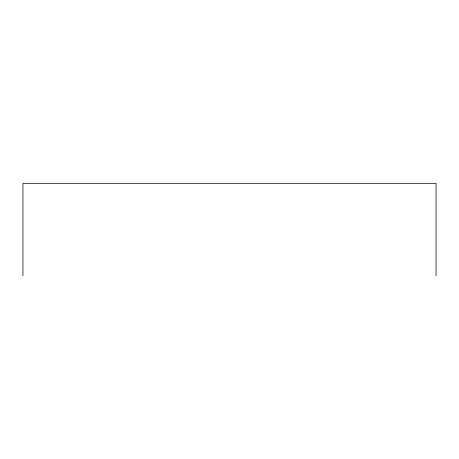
<?xml version="1.0" encoding="UTF-8"?>
<svg xmlns="http://www.w3.org/2000/svg" width="459" height="459" viewBox="0 0 459 459"><rect width="100%" height="100%" fill="white"/><g stroke="black" fill="none" stroke-linecap="round" stroke-linejoin="round"><path stroke-width="0.69" d="M436.05 275.67L436.05 183.33L22.95 183.33L22.95 275.67"/></g></svg>
